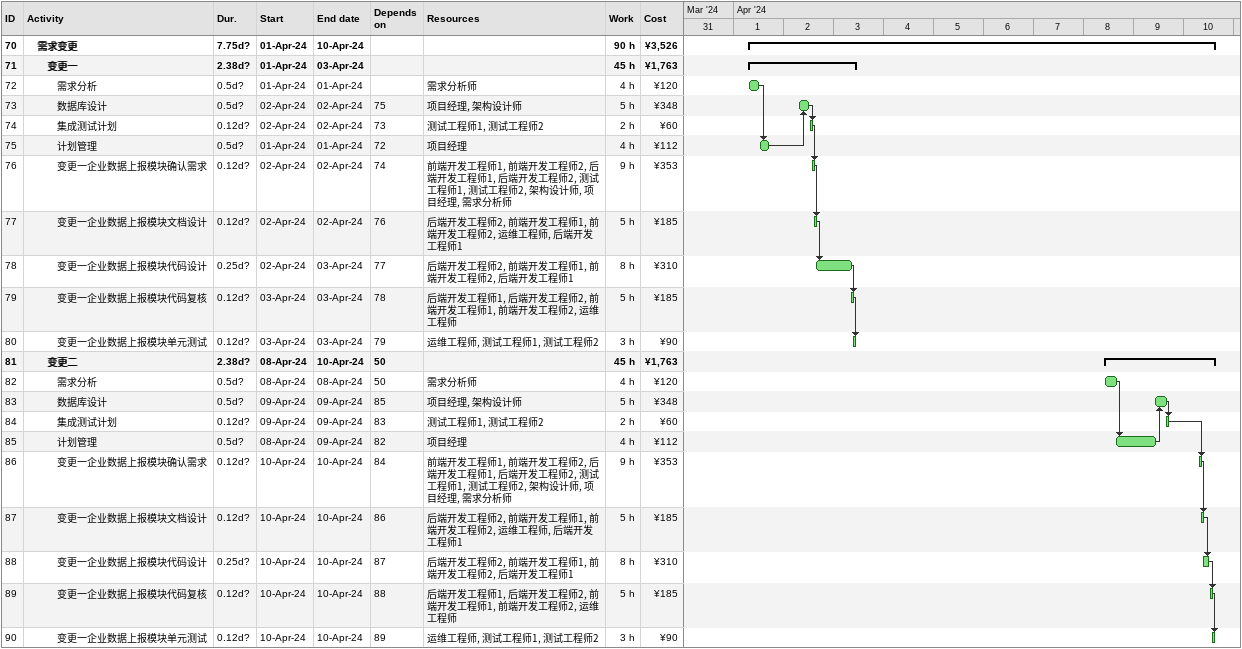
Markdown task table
| ID | Level | Task | Duration | Start | Finish | Predecessors | Resources | Work (h) | Cost (¥) |
|---|---|---|---|---|---|---|---|---|---|
| 70 | 2 | **需求变更** | 7.75d? | 2024-04-01 | 2024-04-10 |  |  | 90 | 3526 |
| 71 | 3 | **变更一** | 2.38d? | 2024-04-01 | 2024-04-03 |  |  | 45 | 1763 |
| 72 | 4 | 需求分析 | 0.5d? | 2024-04-01 | 2024-04-01 |  | 需求分析师 | 4 | 120 |
| 73 | 4 | 数据库设计 | 0.5d? | 2024-04-02 | 2024-04-02 | 75 | 项目经理, 架构设计师 | 5 | 348 |
| 74 | 4 | 集成测试计划 | 0.12d? | 2024-04-02 | 2024-04-02 | 73 | 测试工程师1, 测试工程师2 | 2 | 60 |
| 75 | 4 | 计划管理 | 0.5d? | 2024-04-01 | 2024-04-01 | 72 | 项目经理 | 4 | 112 |
| 76 | 4 | 变更一企业数据上报模块确认需求 | 0.12d? | 2024-04-02 | 2024-04-02 | 74 | 前端开发工程师1, 前端开发工程师2, 后端开发工程师1, 后端开发工程师2, 测试工程师1, 测试工程师2, 架构设计师, 项目经理, 需求分析师 | 9 | 353 |
| 77 | 4 | 变更一企业数据上报模块文档设计 | 0.12d? | 2024-04-02 | 2024-04-02 | 76 | 后端开发工程师2, 前端开发工程师1, 前端开发工程师2, 运维工程师, 后端开发工程师1 | 5 | 185 |
| 78 | 4 | 变更一企业数据上报模块代码设计 | 0.25d? | 2024-04-02 | 2024-04-03 | 77 | 后端开发工程师2, 前端开发工程师1, 前端开发工程师2, 后端开发工程师1 | 8 | 310 |
| 79 | 4 | 变更一企业数据上报模块代码复核 | 0.12d? | 2024-04-03 | 2024-04-03 | 78 | 后端开发工程师1, 后端开发工程师2, 前端开发工程师1, 前端开发工程师2, 运维工程师 | 5 | 185 |
| 80 | 4 | 变更一企业数据上报模块单元测试 | 0.12d? | 2024-04-03 | 2024-04-03 | 79 | 运维工程师, 测试工程师1, 测试工程师2 | 3 | 90 |
| 81 | 3 | **变更二** | 2.38d? | 2024-04-08 | 2024-04-10 | 50 |  | 45 | 1763 |
| 82 | 4 | 需求分析 | 0.5d? | 2024-04-08 | 2024-04-08 | 50 | 需求分析师 | 4 | 120 |
| 83 | 4 | 数据库设计 | 0.5d? | 2024-04-09 | 2024-04-09 | 85 | 项目经理, 架构设计师 | 5 | 348 |
| 84 | 4 | 集成测试计划 | 0.12d? | 2024-04-09 | 2024-04-09 | 83 | 测试工程师1, 测试工程师2 | 2 | 60 |
| 85 | 4 | 计划管理 | 0.5d? | 2024-04-08 | 2024-04-09 | 82 | 项目经理 | 4 | 112 |
| 86 | 4 | 变更一企业数据上报模块确认需求 | 0.12d? | 2024-04-10 | 2024-04-10 | 84 | 前端开发工程师1, 前端开发工程师2, 后端开发工程师1, 后端开发工程师2, 测试工程师1, 测试工程师2, 架构设计师, 项目经理, 需求分析师 | 9 | 353 |
| 87 | 4 | 变更一企业数据上报模块文档设计 | 0.12d? | 2024-04-10 | 2024-04-10 | 86 | 后端开发工程师2, 前端开发工程师1, 前端开发工程师2, 运维工程师, 后端开发工程师1 | 5 | 185 |
| 88 | 4 | 变更一企业数据上报模块代码设计 | 0.25d? | 2024-04-10 | 2024-04-10 | 87 | 后端开发工程师2, 前端开发工程师1, 前端开发工程师2, 后端开发工程师1 | 8 | 310 |
| 89 | 4 | 变更一企业数据上报模块代码复核 | 0.12d? | 2024-04-10 | 2024-04-10 | 88 | 后端开发工程师1, 后端开发工程师2, 前端开发工程师1, 前端开发工程师2, 运维工程师 | 5 | 185 |
| 90 | 4 | 变更一企业数据上报模块单元测试 | 0.12d? | 2024-04-10 | 2024-04-10 | 89 | 运维工程师, 测试工程师1, 测试工程师2 | 3 | 90 |
